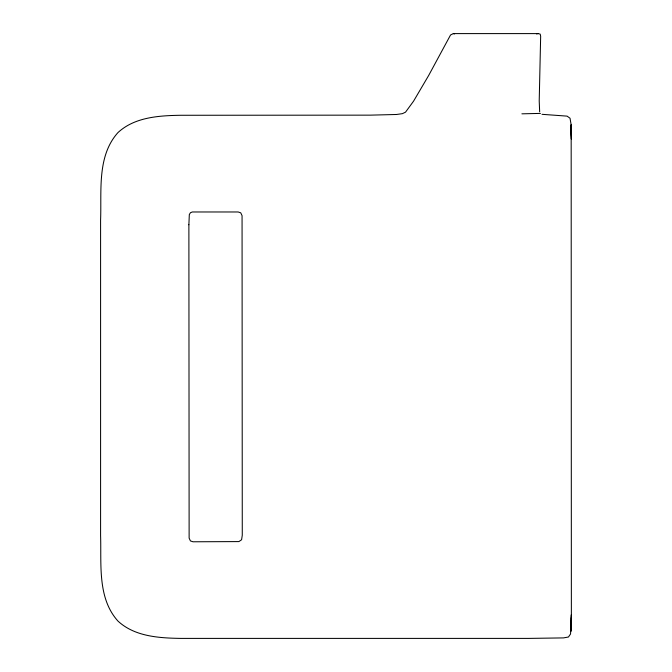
<?xml version="1.0" encoding="UTF-8"?>
<svg xmlns="http://www.w3.org/2000/svg" width="672" height="672" viewBox="0 0 672 672"><rect width="100%" height="100%" fill="white"/><g stroke="black" fill="none" stroke-linecap="round" stroke-linejoin="round"><path stroke-width="1.01" d="M539.658 111.821L539.213 100.926L540.658 36.271L540.196 34.112L538.171 33.6L453.323 33.6L450.542 34.986L428.677 75.457L413.557 101.178L405.527 112.157L402.427 113.652L396.539 114.484L370.255 115.147L180.785 115.273C159.079 115.609 134.669 117.071 117.936 132.611C96.827 156.164 101.707 190.89 100.59 219.937L100.59 535.634C101.514 564.11 97.23 598.046 117.936 621.054C134.66 636.586 159.046 638.047 180.734 638.4L528.679 638.4L563.506 637.904L568.445 637.014L570.545 634.015L571.41 614.477M571.41 614.737L571.385 619.189L571.385 618.752M571.385 621.214L571.385 619.878L570.914 631.327L571.41 614.972M571.41 617.274L571.368 622.465L571.166 124.916L570.024 118.23L567.084 116.13L542.018 114.316M536.458 33.894L538.171 33.6M521.9 113.828L540.456 113.4M453.323 33.6L454.591 33.886M571.41 136.391L571.166 125.252L571.41 138.692M571.41 139.188L571.166 124.916L571.385 133.787M571.166 124.925L571.309 128.47M571.41 138.919L571.385 134.476L571.385 134.904M188.882 224.742L189.126 538.112L190.436 540.926L193.007 541.783L238.896 541.59L241.592 539.759L242.273 535.223L242.063 215.662L240.752 212.839L238.19 211.974L192.293 211.974L190.436 212.738L189.319 214.561L188.882 224.742"/></g></svg>
